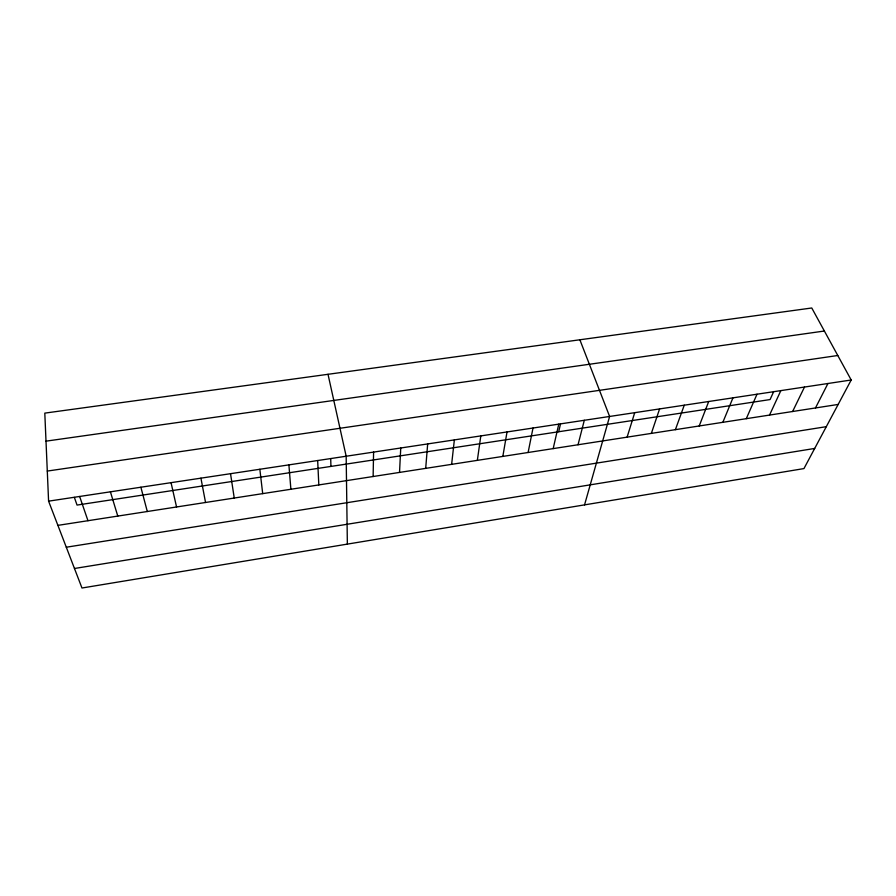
<?xml version="1.0" encoding="UTF-8"?>
<svg xmlns="http://www.w3.org/2000/svg" width="896" height="896" viewBox="0 0 896 896"><rect width="100%" height="100%" fill="white"/><g stroke="black" fill="none" stroke-linecap="round" stroke-linejoin="round"><path stroke-width="1.34" d="M373.128 476.515L373.587 452.099M399.526 472.427L400.747 448M425.69 468.373L427.672 443.934M451.629 464.352L454.362 439.902M477.344 460.365L480.805 435.915M502.835 456.411L507.024 431.95M528.114 452.491L533.008 428.03M553.179 448.605L558.768 424.144M558.712 431.738L560.493 423.987M578.032 444.763L584.304 420.291M584.55 504.874L609.616 416.461L579.869 339.774M627.11 437.147L634.715 412.675M651.347 433.395L659.59 408.923M675.382 429.677L684.264 405.194M699.216 425.981L708.714 401.509M722.848 422.318L732.962 397.846M746.29 418.678L757.008 394.218M773.73 391.53L770.067 399.56L77.045 505.075L74.357 497.381M769.541 415.083L780.853 390.611M792.602 411.51L804.496 387.05M815.472 407.96L827.949 383.51M851.2 379.994L803.947 468.586L81.973 588.011L48.586 501.155L44.8 413.123L811.765 307.989L851.2 379.994L48.586 501.155M74.469 568.49L814.688 448.448M66.293 547.221L826.302 426.675M57.893 525.37L838.163 404.443M47.286 471.072L837.782 355.499M46.01 441.157L824.387 331.016M79.643 496.474L87.976 520.71M110.41 491.826L117.779 516.085M140.874 487.222L147.302 511.515M171.046 482.675L176.557 506.979M328.014 374.304L346.17 456.232L347.357 544.118M200.928 478.162L205.542 502.488M230.53 473.693L234.248 498.042M259.851 469.269L262.696 493.629M288.893 464.878L290.886 489.261M317.666 460.533L318.819 484.926M330.702 458.685L330.949 466.413"/></g></svg>
